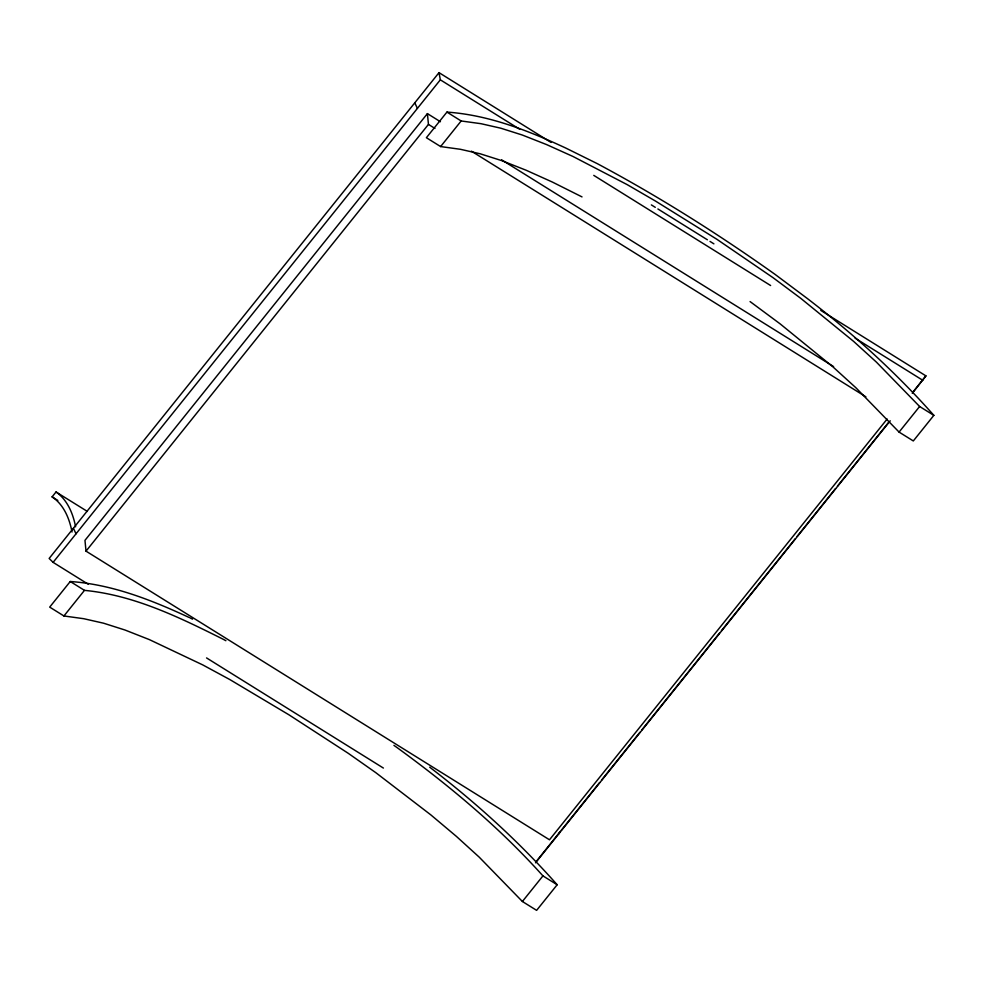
<?xml version="1.0" encoding="UTF-8"?>
<svg xmlns="http://www.w3.org/2000/svg" width="983" height="983" viewBox="0 0 983 983"><rect width="100%" height="100%" fill="white"/><g stroke="black" fill="none" stroke-linecap="round" stroke-linejoin="round"><path stroke-width="1.47" d="M558.455 834.248L560.298 831.507L536.067 861.71M912.249 393.36L925.925 375.887L820.744 310.382M72.029 532.024A389.207 117.825 -58.1 0 0 52.75 497.324L52.087 496.882L56.031 491.967L87.389 511.443M551.045 142.424L439.008 72.644L49.15 558.455L53.107 562.362L88.224 584.234M53.107 562.362L440.335 79.82L439.008 72.644M440.433 121.732L427.408 113.623L84.968 540.355L86.013 551.144L549.497 839.789L887.145 419.028M86.013 551.144L428.453 124.399L427.408 113.623M189.006 617.422C151.419 599.962 112.025 584.357 70.248 581.506L49.703 607.113L63.932 615.972L83.715 618.7L103.559 623.197L125.025 630.029L149.379 639.614L202.744 664.901L229.936 679.622L288.928 714.801L348.252 753.31L375.899 772.736L430.886 814.932L456.382 836.386L479.2 857.139L522.391 901.497L536.62 910.356L557.164 884.761C519.012 841.669 476.251 802.902 430.615 767.895L429.694 767.182M750.066 301.572L780.219 323.935L833.056 366.978L855.874 387.744L899.076 432.09L913.305 440.949L933.85 415.354C895.697 372.274 852.937 333.507 807.301 298.488L774.997 274.331C718.057 233.868 658.819 196.465 597.16 163.583L565.692 148.015C528.092 130.555 488.698 114.95 446.933 112.099L426.389 137.706L440.617 146.565L460.388 149.293L480.245 153.803L501.711 160.622L526.052 170.206L552.471 182.101L582.022 196.907M63.932 615.972L84.477 590.365C133.995 595.108 179.434 617.349 223.288 639.306L225.881 640.707M440.617 146.565L461.162 120.97L480.945 123.686L500.789 128.195L522.256 135.015L546.609 144.599L573.015 156.494L627.166 184.62L655.55 201.097L716.84 239.262L773.117 277.734L800.764 298.341L853.613 341.384L876.418 362.137L919.621 406.495L933.85 415.354M561.256 830.316L599.618 782.505M601.535 780.121L639.896 732.323M641.813 729.927L719.482 633.138M721.399 630.742L795.247 538.733M797.164 536.337L835.513 488.539M837.442 486.155L889.222 421.621M912.875 392.143L925.925 375.887M535.526 862.816L890.242 420.785M522.391 901.497L542.935 875.89C499.413 827.33 449.108 785.405 396.444 747.129L393.925 745.372M899.076 432.09L919.621 406.495M189.891 617.84L192.557 619.143M52.087 496.882L57.825 500.433M651.373 204.906L655.28 207.339M657.885 208.961L707.391 239.791M709.996 241.413L713.904 243.845M440.335 79.82L519.651 129.228M593.769 175.379L770.623 285.525M855.136 338.152L922.754 380.274M446.933 112.099L461.162 120.97M501.625 159.836L833.609 366.598M428.453 124.399L434.965 128.454M471.41 151.161L865.9 396.837M206.553 657.922L383.395 768.067M70.248 581.506L84.477 590.365M542.935 875.89L557.164 884.761M56.031 491.967L56.068 491.979A395.498 119.729 -58.1 0 1 75.605 526.79M414.765 102.834L417.419 108.388M73.381 528.264L76.035 533.806"/></g></svg>
